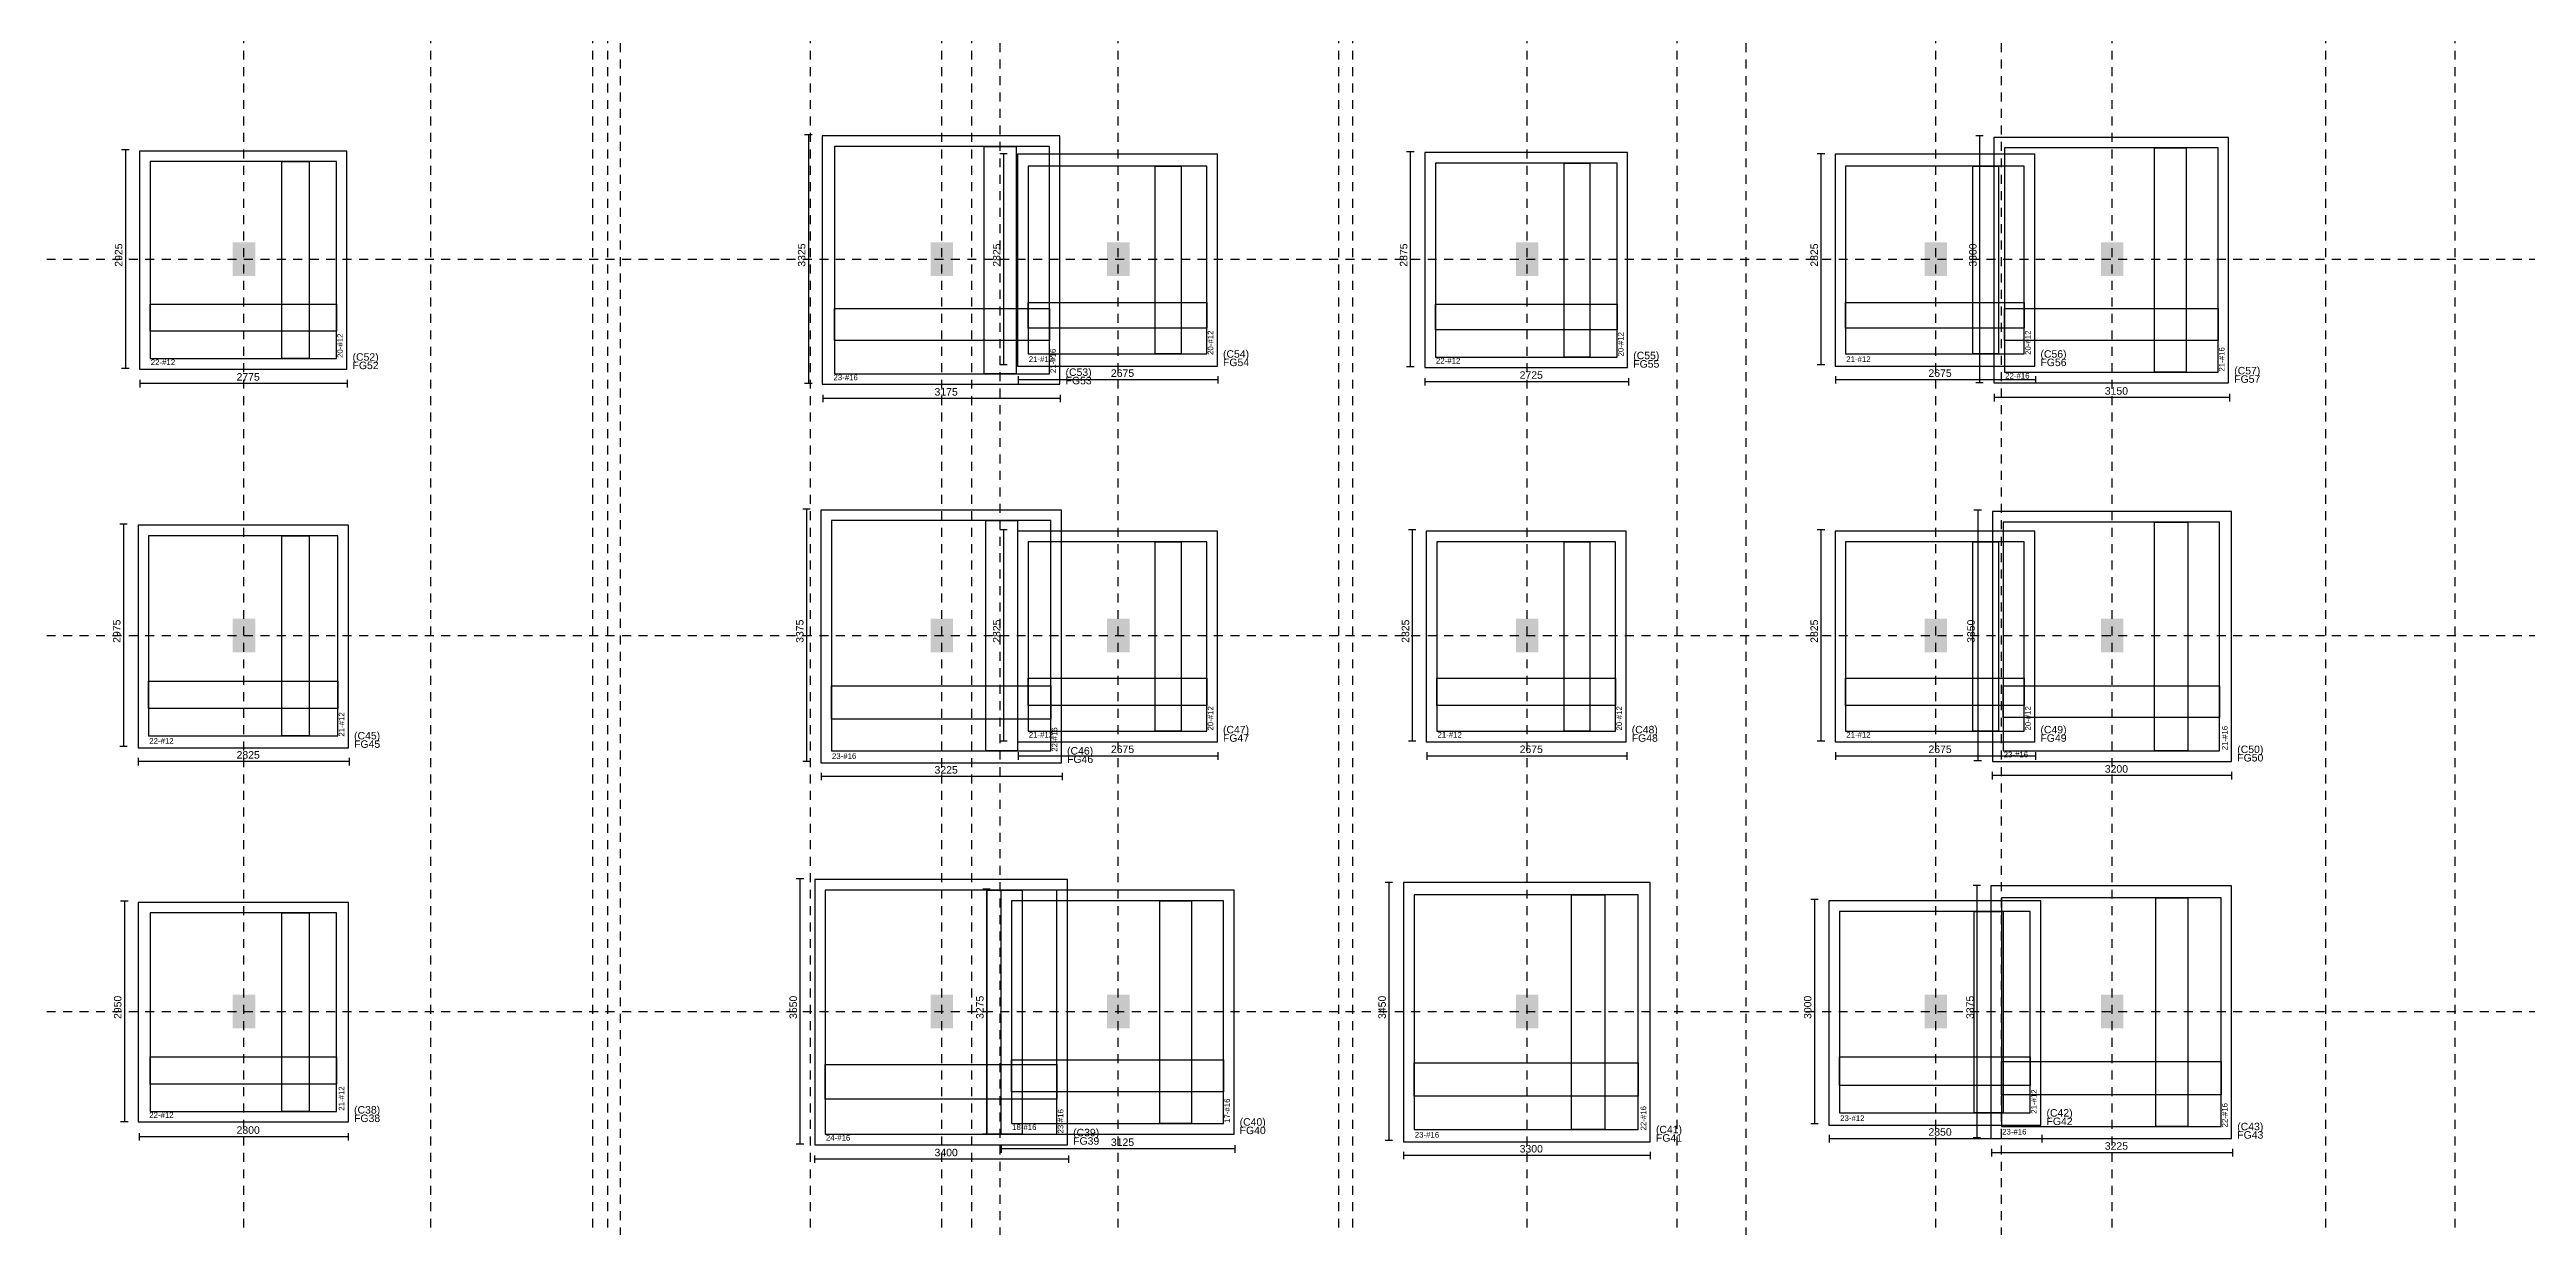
# Model space of a CAD drawing. Extents: x -0.6 to 81.7, y -8.3 to 62.2.
# Drawn here: x 28.78 to 61.92, y 27.21 to 42.94 of the extents above; entities that cross this region are included whole.
import ezdxf

# ---------------------------------------------------------------- set-up
doc = ezdxf.new("R2010")
doc.units = 0
doc.linetypes.add('ACAD_ISO02W100', pattern=[15, 12, -3])
for name, color, linetype in [('Centerline', 253, 'CONTINUOUS'), ('Column_Name', 6, 'CONTINUOUS'), ('Columns', 6, 'CONTINUOUS'), ('dim_all', 7, 'CONTINUOUS'), ('Foot_Group', 6, 'CONTINUOUS'), ('Footing_Dimension', 7, 'CONTINUOUS'), ('Layout', 4, 'CONTINUOUS'), ('PCC', 2, 'CONTINUOUS'), ('Plan_Rf_Xdir', 1, 'CONTINUOUS'), ('Plan_Rf_Ydir', 3, 'CONTINUOUS')]:
    doc.layers.add(name, color=color, linetype=linetype)
doc.styles.add('STRUDS_Arial', font='ARIAL.TTF', dxfattribs={"height": 0.04})

msp = doc.modelspace()

# ---------------------------------------------------------------- linework, layer by layer
at = {"layer": 'Centerline', "linetype": 'ACAD_ISO02W100', "ltscale": 0.01}
for p, q in [((36.418, -7.25), (36.418, 61.88)), ((41.498, -7.25), (41.498, 61.88)), ((51.478, -7.25), (51.478, 61.88)), ((54.898, -7.25), (54.898, 61.88)), ((31.378, -6.25), (31.378, 60.88)), ((33.878, -6.25), (33.878, 60.88)), ((36.048, -6.25), (36.048, 60.88)), ((36.248, -6.25), (36.248, 60.88)), ((38.958, -6.25), (38.958, 60.88)), ((40.718, -6.25), (40.718, 60.88)), ((41.118, -6.25), (41.118, 60.88)), ((43.078, -6.25), (43.078, 60.88)), ((46.028, -6.25), (46.028, 60.88)), ((46.218, -6.25), (46.218, 60.88)), ((48.548, -6.25), (48.548, 60.88)), ((50.558, -6.25), (50.558, 60.88)), ((54.018, -6.25), (54.018, 60.88)), ((56.378, -6.25), (56.378, 60.88)), ((59.238, -6.25), (59.238, 60.88)), ((60.968, -6.25), (60.968, 60.88)), ((25.878, 40.14), (71.058, 40.14)), ((25.878, 35.11), (71.058, 35.11)), ((25.878, 30.08), (71.058, 30.08))]:
    msp.add_line(p, q, dxfattribs=at)
at = {"layer": 'Columns'}
for points in [[(31.228, 39.915), (31.228, 40.365), (31.528, 39.915), (31.528, 40.365)], [(40.568, 39.915), (40.568, 40.365), (40.868, 39.915), (40.868, 40.365)], [(42.928, 39.915), (42.928, 40.365), (43.228, 39.915), (43.228, 40.365)], [(48.398, 39.915), (48.398, 40.365), (48.698, 39.915), (48.698, 40.365)], [(53.868, 39.915), (53.868, 40.365), (54.168, 39.915), (54.168, 40.365)], [(56.228, 39.915), (56.228, 40.365), (56.528, 39.915), (56.528, 40.365)], [(31.228, 34.885), (31.228, 35.335), (31.528, 34.885), (31.528, 35.335)], [(40.568, 34.885), (40.568, 35.335), (40.868, 34.885), (40.868, 35.335)], [(42.928, 34.885), (42.928, 35.335), (43.228, 34.885), (43.228, 35.335)], [(48.398, 34.885), (48.398, 35.335), (48.698, 34.885), (48.698, 35.335)], [(53.868, 34.885), (53.868, 35.335), (54.168, 34.885), (54.168, 35.335)], [(56.228, 34.885), (56.228, 35.335), (56.528, 34.885), (56.528, 35.335)], [(31.228, 29.855), (31.228, 30.305), (31.528, 29.855), (31.528, 30.305)], [(40.568, 29.855), (40.568, 30.305), (40.868, 29.855), (40.868, 30.305)], [(42.928, 29.855), (42.928, 30.305), (43.228, 29.855), (43.228, 30.305)], [(48.398, 29.855), (48.398, 30.305), (48.698, 29.855), (48.698, 30.305)], [(53.868, 29.855), (53.868, 30.305), (54.168, 29.855), (54.168, 30.305)], [(56.228, 29.855), (56.228, 30.305), (56.528, 29.855), (56.528, 30.305)]]:
    msp.add_solid(points, dxfattribs=at)
at = {"layer": 'dim_all'}
for p, q in [((38.9805, 41.8025), (38.8805, 41.8025)), ((38.9305, 41.8025), (38.9305, 38.4775)), ((54.653, 41.79), (54.553, 41.79)), ((54.603, 41.79), (54.603, 38.49)), ((29.8405, 41.6025), (29.7405, 41.6025)), ((29.7905, 41.6025), (29.7905, 38.6775)), ((41.5905, 41.5525), (41.4905, 41.5525)), ((41.5405, 41.5525), (41.5405, 38.7275)), ((47.0355, 41.5775), (46.9355, 41.5775)), ((46.9855, 41.5775), (46.9855, 38.7025)), ((52.5305, 41.5525), (52.4305, 41.5525)), ((52.4805, 41.5525), (52.4805, 38.7275)), ((29.8405, 38.6775), (29.7405, 38.6775)), ((29.9905, 38.4275), (29.9905, 38.5275)), ((32.7655, 38.4775), (29.9905, 38.4775)), ((32.7655, 38.4275), (32.7655, 38.5275)), ((38.9805, 38.4775), (38.8805, 38.4775)), ((41.5905, 38.7275), (41.4905, 38.7275)), ((41.7405, 38.4775), (41.7405, 38.5775)), ((44.4155, 38.5275), (41.7405, 38.5275)), ((44.4155, 38.4775), (44.4155, 38.5775)), ((47.0355, 38.7025), (46.9355, 38.7025)), ((47.1855, 38.4525), (47.1855, 38.5525)), ((49.9105, 38.5025), (47.1855, 38.5025)), ((49.9105, 38.4525), (49.9105, 38.5525)), ((52.5305, 38.7275), (52.4305, 38.7275)), ((52.6805, 38.4775), (52.6805, 38.5775)), ((55.3555, 38.5275), (52.6805, 38.5275)), ((54.653, 38.49), (54.553, 38.49)), ((55.3555, 38.4775), (55.3555, 38.5775)), ((39.1305, 38.2275), (39.1305, 38.3275)), ((42.3055, 38.2775), (39.1305, 38.2775)), ((42.3055, 38.2275), (42.3055, 38.3275)), ((54.803, 38.24), (54.803, 38.34)), ((57.953, 38.29), (54.803, 38.29)), ((57.953, 38.24), (57.953, 38.34)), ((38.9555, 36.7975), (38.8555, 36.7975)), ((38.9055, 36.7975), (38.9055, 33.4225)), ((29.8155, 36.5975), (29.7155, 36.5975)), ((29.7655, 36.5975), (29.7655, 33.6225)), ((41.5905, 36.5225), (41.4905, 36.5225)), ((41.5405, 36.5225), (41.5405, 33.6975)), ((47.0605, 36.5225), (46.9605, 36.5225)), ((47.0105, 36.5225), (47.0105, 33.6975)), ((52.5305, 36.5225), (52.4305, 36.5225)), ((52.4805, 36.5225), (52.4805, 33.6975)), ((54.628, 36.785), (54.528, 36.785)), ((54.578, 36.785), (54.578, 33.435)), ((29.8155, 33.6225), (29.7155, 33.6225)), ((41.5905, 33.6975), (41.4905, 33.6975)), ((41.7405, 33.4475), (41.7405, 33.5475)), ((44.4155, 33.4975), (41.7405, 33.4975)), ((44.4155, 33.4475), (44.4155, 33.5475)), ((47.0605, 33.6975), (46.9605, 33.6975)), ((47.2105, 33.4475), (47.2105, 33.5475)), ((49.8855, 33.4975), (47.2105, 33.4975)), ((49.8855, 33.4475), (49.8855, 33.5475)), ((52.5305, 33.6975), (52.4305, 33.6975)), ((52.6805, 33.4475), (52.6805, 33.5475)), ((55.3555, 33.4975), (52.6805, 33.4975)), ((55.3555, 33.4475), (55.3555, 33.5475)), ((29.9655, 33.3725), (29.9655, 33.4725)), ((32.7905, 33.4225), (29.9655, 33.4225)), ((32.7905, 33.3725), (32.7905, 33.4725)), ((38.9555, 33.4225), (38.8555, 33.4225)), ((39.1055, 33.1725), (39.1055, 33.2725)), ((42.3305, 33.2225), (39.1055, 33.2225)), ((42.3305, 33.1725), (42.3305, 33.2725)), ((54.628, 33.435), (54.528, 33.435)), ((54.778, 33.185), (54.778, 33.285)), ((57.978, 33.235), (54.778, 33.235)), ((57.978, 33.185), (57.978, 33.285)), ((38.868, 31.855), (38.768, 31.855)), ((38.818, 31.855), (38.818, 28.305)), ((29.828, 31.555), (29.728, 31.555)), ((29.778, 31.555), (29.778, 28.605)), ((41.3655, 31.7175), (41.2655, 31.7175)), ((41.3155, 31.7175), (41.3155, 28.4425)), ((46.748, 31.805), (46.648, 31.805)), ((46.698, 31.805), (46.698, 28.355)), ((52.443, 31.58), (52.343, 31.58)), ((52.393, 31.58), (52.393, 28.58)), ((54.6155, 31.7675), (54.5155, 31.7675)), ((54.5655, 31.7675), (54.5655, 28.3925)), ((29.828, 28.605), (29.728, 28.605)), ((52.443, 28.58), (52.343, 28.58)), ((29.978, 28.355), (29.978, 28.455)), ((32.778, 28.405), (29.978, 28.405)), ((32.778, 28.355), (32.778, 28.455)), ((38.868, 28.305), (38.768, 28.305)), ((41.3655, 28.4425), (41.2655, 28.4425)), ((41.5155, 28.1925), (41.5155, 28.2925)), ((44.6405, 28.2425), (41.5155, 28.2425)), ((44.6405, 28.1925), (44.6405, 28.2925)), ((46.748, 28.355), (46.648, 28.355)), ((46.898, 28.105), (46.898, 28.205)), ((50.198, 28.105), (50.198, 28.205)), ((52.593, 28.33), (52.593, 28.43)), ((55.443, 28.38), (52.593, 28.38)), ((54.6155, 28.3925), (54.5155, 28.3925)), ((54.7655, 28.1425), (54.7655, 28.2425)), ((57.9905, 28.1925), (54.7655, 28.1925)), ((55.443, 28.33), (55.443, 28.43)), ((57.9905, 28.1425), (57.9905, 28.2425)), ((39.018, 28.055), (39.018, 28.155)), ((42.418, 28.105), (39.018, 28.105)), ((42.418, 28.055), (42.418, 28.155)), ((50.198, 28.155), (46.898, 28.155))]:
    msp.add_line(p, q, dxfattribs=at)
at = {"layer": 'Layout'}
for p, q in [((30.1225, 41.4463), (30.1225, 38.8129)), ((32.6141, 41.4463), (30.1225, 41.4463)), ((32.6141, 38.8129), (32.6141, 41.4463)), ((39.2788, 41.6489), (39.2788, 38.6103)), ((42.1553, 41.6489), (39.2788, 41.6489)), ((42.1553, 38.6103), (42.1553, 41.6489)), ((54.9376, 41.6286), (54.9376, 38.6305)), ((57.7939, 41.6286), (54.9376, 41.6286)), ((57.7939, 38.6305), (57.7939, 41.6286)), ((41.8717, 41.3855), (41.8717, 38.8736)), ((44.2621, 41.3855), (41.8717, 41.3855)), ((44.2621, 38.8736), (44.2621, 41.3855)), ((47.3209, 41.426), (47.3209, 38.8331)), ((49.7518, 41.426), (47.3209, 41.426)), ((49.7518, 38.8331), (49.7518, 41.426)), ((52.8106, 41.3855), (52.8106, 38.8736)), ((55.201, 41.3855), (52.8106, 41.3855)), ((55.201, 38.8736), (55.201, 41.3855)), ((30.1225, 38.8129), (32.6141, 38.8129)), ((41.8717, 38.8736), (44.2621, 38.8736)), ((47.3209, 38.8331), (49.7518, 38.8331)), ((52.8106, 38.8736), (55.201, 38.8736)), ((39.2788, 38.6103), (42.1553, 38.6103)), ((54.9376, 38.6305), (57.7939, 38.6305)), ((39.2383, 36.6453), (39.2383, 33.5662)), ((42.1756, 36.6453), (39.2383, 36.6453)), ((42.1756, 33.5662), (42.1756, 36.6453)), ((54.9174, 36.6251), (54.9174, 33.5662)), ((57.8141, 36.6251), (54.9174, 36.6251)), ((57.8141, 33.5662), (57.8141, 36.6251)), ((30.1023, 36.4428), (30.1023, 33.7688)), ((32.6344, 36.4428), (30.1023, 36.4428)), ((32.6344, 33.7688), (32.6344, 36.4428)), ((41.8717, 36.3617), (41.8717, 33.8296)), ((44.2621, 36.3617), (41.8717, 36.3617)), ((44.2621, 33.8296), (44.2621, 36.3617)), ((47.3412, 36.3617), (47.3412, 33.8296)), ((49.7315, 36.3617), (47.3412, 36.3617)), ((49.7315, 33.8296), (49.7315, 36.3617)), ((52.8106, 36.3617), (52.8106, 33.8296)), ((55.201, 36.3617), (52.8106, 36.3617)), ((55.201, 33.8296), (55.201, 36.3617)), ((41.8717, 33.8296), (44.2621, 33.8296)), ((47.3412, 33.8296), (49.7315, 33.8296)), ((52.8106, 33.8296), (55.201, 33.8296)), ((30.1023, 33.7688), (32.6344, 33.7688)), ((39.2383, 33.5662), (42.1756, 33.5662)), ((54.9174, 33.5662), (57.8141, 33.5662)), ((39.1572, 31.7026), (39.1572, 28.4412)), ((42.2566, 31.7026), (39.1572, 31.7026)), ((41.6489, 31.5608), (41.6489, 28.583)), ((44.4849, 31.5608), (41.6489, 31.5608)), ((42.2566, 28.4412), (42.2566, 31.7026)), ((44.4849, 28.583), (44.4849, 31.5608)), ((47.0373, 31.6418), (47.0373, 28.5019)), ((50.0354, 31.6418), (47.0373, 31.6418)), ((50.0354, 28.5019), (50.0354, 31.6418)), ((54.8971, 31.6013), (54.8971, 28.5424)), ((57.8344, 31.6013), (54.8971, 31.6013)), ((57.8344, 28.5424), (57.8344, 31.6013)), ((30.1225, 31.3987), (30.1225, 28.745)), ((32.6141, 31.3987), (30.1225, 31.3987)), ((32.6141, 28.745), (32.6141, 31.3987)), ((52.7296, 31.419), (52.7296, 28.7248)), ((55.282, 31.419), (52.7296, 31.419)), ((55.282, 28.7248), (55.282, 31.419)), ((30.1225, 28.745), (32.6141, 28.745)), ((41.6489, 28.583), (44.4849, 28.583)), ((52.7296, 28.7248), (55.282, 28.7248)), ((54.8971, 28.5424), (57.8344, 28.5424)), ((39.1572, 28.4412), (42.2566, 28.4412)), ((47.0373, 28.5019), (50.0354, 28.5019))]:
    msp.add_line(p, q, dxfattribs=at)
at = {"layer": 'PCC'}
for p, q in [((39.1167, 41.7907), (39.1167, 38.4685)), ((42.2971, 41.7907), (39.1167, 41.7907)), ((42.2971, 38.4685), (42.2971, 41.7907)), ((54.7958, 41.7704), (54.7958, 38.4887)), ((57.9357, 41.7704), (54.7958, 41.7704)), ((57.9357, 38.4887), (57.9357, 41.7704)), ((29.9807, 41.5881), (29.9807, 38.6711)), ((32.7559, 41.5881), (29.9807, 41.5881)), ((32.7559, 38.6711), (32.7559, 41.5881)), ((41.7299, 41.5476), (41.7299, 38.7116)), ((44.4039, 41.5476), (41.7299, 41.5476)), ((44.4039, 38.7116), (44.4039, 41.5476)), ((47.1791, 41.5678), (47.1791, 38.6913)), ((49.8936, 41.5678), (47.1791, 41.5678)), ((49.8936, 38.6913), (49.8936, 41.5678)), ((52.6688, 41.5476), (52.6688, 38.7116)), ((55.3428, 41.5476), (52.6688, 41.5476)), ((55.3428, 38.7116), (55.3428, 41.5476)), ((29.9807, 38.6711), (32.7559, 38.6711)), ((39.1167, 38.4685), (42.2971, 38.4685)), ((41.7299, 38.7116), (44.4039, 38.7116)), ((47.1791, 38.6913), (49.8936, 38.6913)), ((52.6688, 38.7116), (55.3428, 38.7116)), ((54.7958, 38.4887), (57.9357, 38.4887)), ((29.9604, 36.5846), (29.9604, 33.6068)), ((32.7762, 36.5846), (29.9604, 36.5846)), ((32.7762, 33.6068), (32.7762, 36.5846)), ((39.0965, 36.7871), (39.0965, 33.4042)), ((42.3174, 36.7871), (39.0965, 36.7871)), ((41.7299, 36.5035), (41.7299, 33.6878)), ((44.4039, 36.5035), (41.7299, 36.5035)), ((42.3174, 33.4042), (42.3174, 36.7871)), ((44.4039, 33.6878), (44.4039, 36.5035)), ((47.1994, 36.5035), (47.1994, 33.6878)), ((49.8733, 36.5035), (47.1994, 36.5035)), ((49.8733, 33.6878), (49.8733, 36.5035)), ((52.6688, 36.5035), (52.6688, 33.6878)), ((55.3428, 36.5035), (52.6688, 36.5035)), ((54.7756, 36.7669), (54.7756, 33.4244)), ((57.9762, 36.7669), (54.7756, 36.7669)), ((55.3428, 33.6878), (55.3428, 36.5035)), ((57.9762, 33.4244), (57.9762, 36.7669)), ((29.9604, 33.6068), (32.7762, 33.6068)), ((41.7299, 33.6878), (44.4039, 33.6878)), ((47.1994, 33.6878), (49.8733, 33.6878)), ((52.6688, 33.6878), (55.3428, 33.6878)), ((39.0965, 33.4042), (42.3174, 33.4042)), ((54.7756, 33.4244), (57.9762, 33.4244)), ((39.0154, 31.8444), (39.0154, 28.2994)), ((42.3984, 31.8444), (39.0154, 31.8444)), ((42.3984, 28.2994), (42.3984, 31.8444)), ((29.9604, 31.5405), (29.9604, 28.6032)), ((32.7762, 31.5405), (29.9604, 31.5405)), ((32.7762, 28.6032), (32.7762, 31.5405)), ((41.5071, 31.7026), (41.5071, 28.4412)), ((44.6267, 31.7026), (41.5071, 31.7026)), ((44.6267, 28.4412), (44.6267, 31.7026)), ((46.8955, 31.8039), (46.8955, 28.3399)), ((50.1974, 31.8039), (46.8955, 31.8039)), ((50.1974, 28.3399), (50.1974, 31.8039)), ((52.5878, 31.5608), (52.5878, 28.5627)), ((55.4238, 31.5608), (52.5878, 31.5608)), ((54.7553, 31.7633), (54.7553, 28.3804)), ((57.9762, 31.7633), (54.7553, 31.7633)), ((55.4238, 28.5627), (55.4238, 31.5608)), ((57.9762, 28.3804), (57.9762, 31.7633)), ((29.9604, 28.6032), (32.7762, 28.6032)), ((52.5878, 28.5627), (55.4238, 28.5627)), ((39.0154, 28.2994), (42.3984, 28.2994)), ((41.5071, 28.4412), (44.6267, 28.4412)), ((46.8955, 28.3399), (50.1974, 28.3399)), ((54.7553, 28.3804), (57.9762, 28.3804))]:
    msp.add_line(p, q, dxfattribs=at)
at = {"layer": 'Plan_Rf_Xdir'}
for p, q in [((30.1225, 39.1775), (30.1225, 39.5421)), ((30.1225, 39.5421), (32.6141, 39.5421)), ((32.6141, 39.5421), (32.6141, 39.1775)), ((39.2788, 39.056), (39.2788, 39.4813)), ((39.2788, 39.4813), (42.1553, 39.4813)), ((41.8717, 39.218), (41.8717, 39.5624)), ((41.8717, 39.5624), (44.2621, 39.5624)), ((42.1553, 39.4813), (42.1553, 39.056)), ((44.2621, 39.5624), (44.2621, 39.218)), ((47.3209, 39.1978), (47.3209, 39.5421)), ((47.3209, 39.5421), (49.7518, 39.5421)), ((49.7518, 39.5421), (49.7518, 39.1978)), ((52.8106, 39.218), (52.8106, 39.5624)), ((52.8106, 39.5624), (55.201, 39.5624)), ((54.9376, 39.056), (54.9376, 39.4813)), ((54.9376, 39.4813), (57.7939, 39.4813)), ((55.201, 39.5624), (55.201, 39.218)), ((57.7939, 39.4813), (57.7939, 39.056)), ((32.6141, 39.1775), (30.1225, 39.1775)), ((44.2621, 39.218), (41.8717, 39.218)), ((49.7518, 39.1978), (47.3209, 39.1978)), ((55.201, 39.218), (52.8106, 39.218)), ((42.1553, 39.056), (39.2788, 39.056)), ((57.7939, 39.056), (54.9376, 39.056)), ((30.1023, 34.1334), (30.1023, 34.4981)), ((30.1023, 34.4981), (32.6344, 34.4981)), ((32.6344, 34.4981), (32.6344, 34.1334)), ((41.8717, 34.174), (41.8717, 34.5386)), ((41.8717, 34.5386), (44.2621, 34.5386)), ((44.2621, 34.5386), (44.2621, 34.174)), ((47.3412, 34.174), (47.3412, 34.5386)), ((47.3412, 34.5386), (49.7315, 34.5386)), ((49.7315, 34.5386), (49.7315, 34.174)), ((52.8106, 34.174), (52.8106, 34.5386)), ((52.8106, 34.5386), (55.201, 34.5386)), ((55.201, 34.5386), (55.201, 34.174)), ((39.2383, 33.9916), (39.2383, 34.4373)), ((39.2383, 34.4373), (42.1756, 34.4373)), ((44.2621, 34.174), (41.8717, 34.174)), ((42.1756, 34.4373), (42.1756, 33.9916)), ((49.7315, 34.174), (47.3412, 34.174)), ((55.201, 34.174), (52.8106, 34.174)), ((54.9174, 34.0119), (54.9174, 34.4373)), ((54.9174, 34.4373), (57.8141, 34.4373)), ((57.8141, 34.4373), (57.8141, 34.0119)), ((32.6344, 34.1334), (30.1023, 34.1334)), ((42.1756, 33.9916), (39.2383, 33.9916)), ((57.8141, 34.0119), (54.9174, 34.0119)), ((30.1225, 29.1096), (30.1225, 29.4743)), ((30.1225, 29.4743), (32.6141, 29.4743)), ((32.6141, 29.4743), (32.6141, 29.1096)), ((39.1572, 28.9071), (39.1572, 29.373)), ((39.1572, 29.373), (42.2566, 29.373)), ((41.6489, 29.0084), (41.6489, 29.4338)), ((41.6489, 29.4338), (44.4849, 29.4338)), ((42.2566, 29.373), (42.2566, 28.9071)), ((44.4849, 29.4338), (44.4849, 29.0084)), ((47.0373, 28.9476), (47.0373, 29.3932)), ((47.0373, 29.3932), (50.0354, 29.3932)), ((50.0354, 29.3932), (50.0354, 28.9476)), ((52.7296, 29.0894), (52.7296, 29.4743)), ((52.7296, 29.4743), (55.282, 29.4743)), ((54.8971, 28.9678), (54.8971, 29.4135)), ((54.8971, 29.4135), (57.8344, 29.4135)), ((55.282, 29.4743), (55.282, 29.0894)), ((57.8344, 29.4135), (57.8344, 28.9678)), ((32.6141, 29.1096), (30.1225, 29.1096)), ((42.2566, 28.9071), (39.1572, 28.9071)), ((44.4849, 29.0084), (41.6489, 29.0084)), ((50.0354, 28.9476), (47.0373, 28.9476)), ((55.282, 29.0894), (52.7296, 29.0894)), ((57.8344, 28.9678), (54.8971, 28.9678))]:
    msp.add_line(p, q, dxfattribs=at)
at = {"layer": 'Plan_Rf_Ydir'}
for p, q in [((31.8849, 38.8129), (31.8849, 41.4463)), ((31.8849, 41.4463), (32.2495, 41.4463)), ((32.2495, 41.4463), (32.2495, 38.8129)), ((41.2842, 38.6103), (41.2842, 41.6489)), ((41.2842, 41.6489), (41.7096, 41.6489)), ((41.7096, 41.6489), (41.7096, 38.6103)), ((56.9431, 38.6305), (56.9431, 41.6286)), ((56.9431, 41.6286), (57.3685, 41.6286)), ((57.3685, 41.6286), (57.3685, 38.6305)), ((43.5733, 38.8736), (43.5733, 41.3855)), ((43.5733, 41.3855), (43.9177, 41.3855)), ((43.9177, 41.3855), (43.9177, 38.8736)), ((49.0428, 38.8331), (49.0428, 41.426)), ((49.0428, 41.426), (49.3871, 41.426)), ((49.3871, 41.426), (49.3871, 38.8331)), ((54.5122, 38.8736), (54.5122, 41.3855)), ((54.5122, 41.3855), (54.8566, 41.3855)), ((54.8566, 41.3855), (54.8566, 38.8736)), ((32.2495, 38.8129), (31.8849, 38.8129)), ((43.9177, 38.8736), (43.5733, 38.8736)), ((49.3871, 38.8331), (49.0428, 38.8331)), ((54.8566, 38.8736), (54.5122, 38.8736)), ((41.7096, 38.6103), (41.2842, 38.6103)), ((57.3685, 38.6305), (56.9431, 38.6305)), ((41.3045, 33.5662), (41.3045, 36.6453)), ((41.3045, 36.6453), (41.7299, 36.6453)), ((41.7299, 36.6453), (41.7299, 33.5662)), ((56.9431, 33.5662), (56.9431, 36.6251)), ((56.9431, 36.6251), (57.3887, 36.6251)), ((57.3887, 36.6251), (57.3887, 33.5662)), ((31.8849, 33.7688), (31.8849, 36.4428)), ((31.8849, 36.4428), (32.2495, 36.4428)), ((32.2495, 36.4428), (32.2495, 33.7688)), ((43.5733, 33.8296), (43.5733, 36.3617)), ((43.5733, 36.3617), (43.9177, 36.3617)), ((43.9177, 36.3617), (43.9177, 33.8296)), ((49.0428, 33.8296), (49.0428, 36.3617)), ((49.0428, 36.3617), (49.3871, 36.3617)), ((49.3871, 36.3617), (49.3871, 33.8296)), ((54.5122, 33.8296), (54.5122, 36.3617)), ((54.5122, 36.3617), (54.8566, 36.3617)), ((54.8566, 36.3617), (54.8566, 33.8296)), ((43.9177, 33.8296), (43.5733, 33.8296)), ((49.3871, 33.8296), (49.0428, 33.8296)), ((54.8566, 33.8296), (54.5122, 33.8296)), ((32.2495, 33.7688), (31.8849, 33.7688)), ((41.7299, 33.5662), (41.3045, 33.5662)), ((57.3887, 33.5662), (56.9431, 33.5662)), ((41.3248, 28.4412), (41.3248, 31.7026)), ((41.3248, 31.7026), (41.7907, 31.7026)), ((41.7907, 31.7026), (41.7907, 28.4412)), ((43.6341, 28.583), (43.6341, 31.5608)), ((43.6341, 31.5608), (44.0595, 31.5608)), ((44.0595, 31.5608), (44.0595, 28.583)), ((49.1441, 28.5019), (49.1441, 31.6418)), ((49.1441, 31.6418), (49.5897, 31.6418)), ((49.5897, 31.6418), (49.5897, 28.5019)), ((56.9633, 28.5424), (56.9633, 31.6013)), ((56.9633, 31.6013), (57.3887, 31.6013)), ((57.3887, 31.6013), (57.3887, 28.5424)), ((31.8849, 28.745), (31.8849, 31.3987)), ((31.8849, 31.3987), (32.2495, 31.3987)), ((32.2495, 31.3987), (32.2495, 28.745)), ((54.5325, 28.7248), (54.5325, 31.419)), ((54.5325, 31.419), (54.9174, 31.419)), ((54.9174, 31.419), (54.9174, 28.7248)), ((32.2495, 28.745), (31.8849, 28.745)), ((44.0595, 28.583), (43.6341, 28.583)), ((54.9174, 28.7248), (54.5325, 28.7248)), ((57.3887, 28.5424), (56.9633, 28.5424)), ((41.7907, 28.4412), (41.3248, 28.4412)), ((49.5897, 28.5019), (49.1441, 28.5019))]:
    msp.add_line(p, q, dxfattribs=at)

# ---------------------------------------------------------------- texts
at = {"layer": 'column_name', "style": 'STRUDS_Arial'}
for s, p in [('(C52)', (32.8309, 38.7836)), ('(C54)', (44.4789, 38.8241)), ('(C55)', (49.9686, 38.8038)), ('(C56)', (55.4178, 38.8241)), ('(C53)', (42.3721, 38.581)), ('(C57)', (58.0107, 38.6012)), ('(C45)', (32.8512, 33.7193)), ('(C47)', (44.4789, 33.8003)), ('(C48)', (49.9483, 33.8003)), ('(C49)', (55.4178, 33.8003)), ('(C46)', (42.3924, 33.5167)), ('(C50)', (58.0512, 33.5369)), ('(C38)', (32.8512, 28.7157)), ('(C39)', (42.4734, 28.4119)), ('(C40)', (44.7017, 28.5537)), ('(C41)', (50.2724, 28.4524)), ('(C42)', (55.4988, 28.6752)), ('(C43)', (58.0512, 28.4929))]:
    msp.add_text(s, height=0.1, dxfattribs=at).set_placement(p)
at = {"layer": 'Foot_Group', "style": 'STRUDS_Arial'}
for s, p in [('FG54', (44.4789, 38.7116)), ('FG55', (49.9686, 38.6913)), ('FG56', (55.4178, 38.7116)), ('FG52', (32.8309, 38.6711)), ('FG53', (42.3721, 38.4685)), ('FG57', (58.0107, 38.4887)), ('FG45', (32.8512, 33.6068)), ('FG46', (42.3924, 33.4042)), ('FG47', (44.4789, 33.6878)), ('FG48', (49.9483, 33.6878)), ('FG49', (55.4178, 33.6878)), ('FG50', (58.0512, 33.4244)), ('FG38', (32.8512, 28.6032)), ('FG40', (44.7017, 28.4412)), ('FG42', (55.4988, 28.5627)), ('FG39', (42.4734, 28.2994)), ('FG41', (50.2724, 28.3399)), ('FG43', (58.0512, 28.3804))]:
    msp.add_text(s, height=0.1, dxfattribs=at).set_placement(p)
at = {"layer": 'Footing_Dimension', "style": 'STRUDS_Arial'}
for s, p in [('2925', (29.7505, 40.041)), ('3325', (38.8905, 40.041)), ('2825', (41.5005, 40.041)), ('2875', (46.9455, 40.041)), ('2825', (52.4405, 40.041)), ('3300', (54.563, 40.041)), ('2975', (29.7255, 35.011)), ('3375', (38.8655, 35.011)), ('2825', (41.5005, 35.011)), ('2825', (46.9705, 35.011)), ('2825', (52.4405, 35.011)), ('3350', (54.538, 35.011)), ('2950', (29.738, 29.981)), ('3550', (38.778, 29.981)), ('3275', (41.2755, 29.981)), ('3450', (46.658, 29.981)), ('3000', (52.353, 29.981)), ('3375', (54.5255, 29.981))]:
    msp.add_text(s, height=0.1, rotation=90, dxfattribs=at).set_placement(p)
for s, p in [('2775', (31.279, 38.5175)), ('2675', (42.979, 38.5675)), ('2725', (48.449, 38.5425)), ('2675', (53.919, 38.5675)), ('3175', (40.619, 38.3175)), ('3150', (56.279, 38.33)), ('2825', (31.279, 33.4625)), ('2675', (42.979, 33.5375)), ('2675', (48.449, 33.5375)), ('2675', (53.919, 33.5375)), ('3225', (40.619, 33.2625)), ('3200', (56.279, 33.275)), ('2800', (31.279, 28.445)), ('2850', (53.919, 28.42)), ('3400', (40.619, 28.145)), ('3125', (42.979, 28.2825)), ('3300', (48.449, 28.195)), ('3225', (56.279, 28.2325))]:
    msp.add_text(s, height=0.1, dxfattribs=at).set_placement(p)
at = {"layer": 'Plan_Rf_Xdir', "style": 'STRUDS_Arial'}
for s, p in [('22-#12', (30.1307, 38.7261)), ('21-#12', (41.8799, 38.7666)), ('22-#12', (47.3291, 38.7463)), ('21-#12', (52.8188, 38.7666)), ('23-#16', (39.2667, 38.5235)), ('22-#16', (54.9458, 38.5437)), ('21-#12', (41.8799, 33.7428)), ('21-#12', (47.3494, 33.7428)), ('21-#12', (52.8188, 33.7428)), ('22-#12', (30.1104, 33.6618)), ('23-#16', (39.2465, 33.4592)), ('23-#16', (54.9256, 33.4794)), ('22-#12', (30.1104, 28.6582)), ('18-#16', (41.6571, 28.4962)), ('23-#12', (52.7378, 28.6177)), ('23-#16', (54.9053, 28.4354)), ('24-#16', (39.1654, 28.3544)), ('23-#16', (47.0455, 28.3949))]:
    msp.add_text(s, height=0.075, dxfattribs=at).set_placement(p)
at = {"layer": 'Plan_Rf_Ydir', "style": 'STRUDS_Arial'}
for s, p in [('20-#12', (32.7009, 38.8211)), ('20-#12', (44.3489, 38.8616)), ('20-#12', (49.8386, 38.8413)), ('20-#12', (55.2878, 38.8616)), ('21-#16', (42.2421, 38.6185)), ('21-#16', (57.8807, 38.6387)), ('20-#12', (44.3489, 33.8378)), ('20-#12', (49.8183, 33.8378)), ('20-#12', (55.2878, 33.8378)), ('21-#12', (32.7212, 33.7568)), ('22-#16', (42.2624, 33.5542)), ('21-#16', (57.9212, 33.5744)), ('21-#12', (32.7212, 28.7532)), ('17-#16', (44.5717, 28.5912)), ('21-#12', (55.3688, 28.7127)), ('22-#16', (57.9212, 28.5304)), ('23-#16', (42.3434, 28.4494)), ('22-#16', (50.1424, 28.4899))]:
    msp.add_text(s, height=0.075, rotation=90, dxfattribs=at).set_placement(p)

doc.saveas('drawing.dxf')
